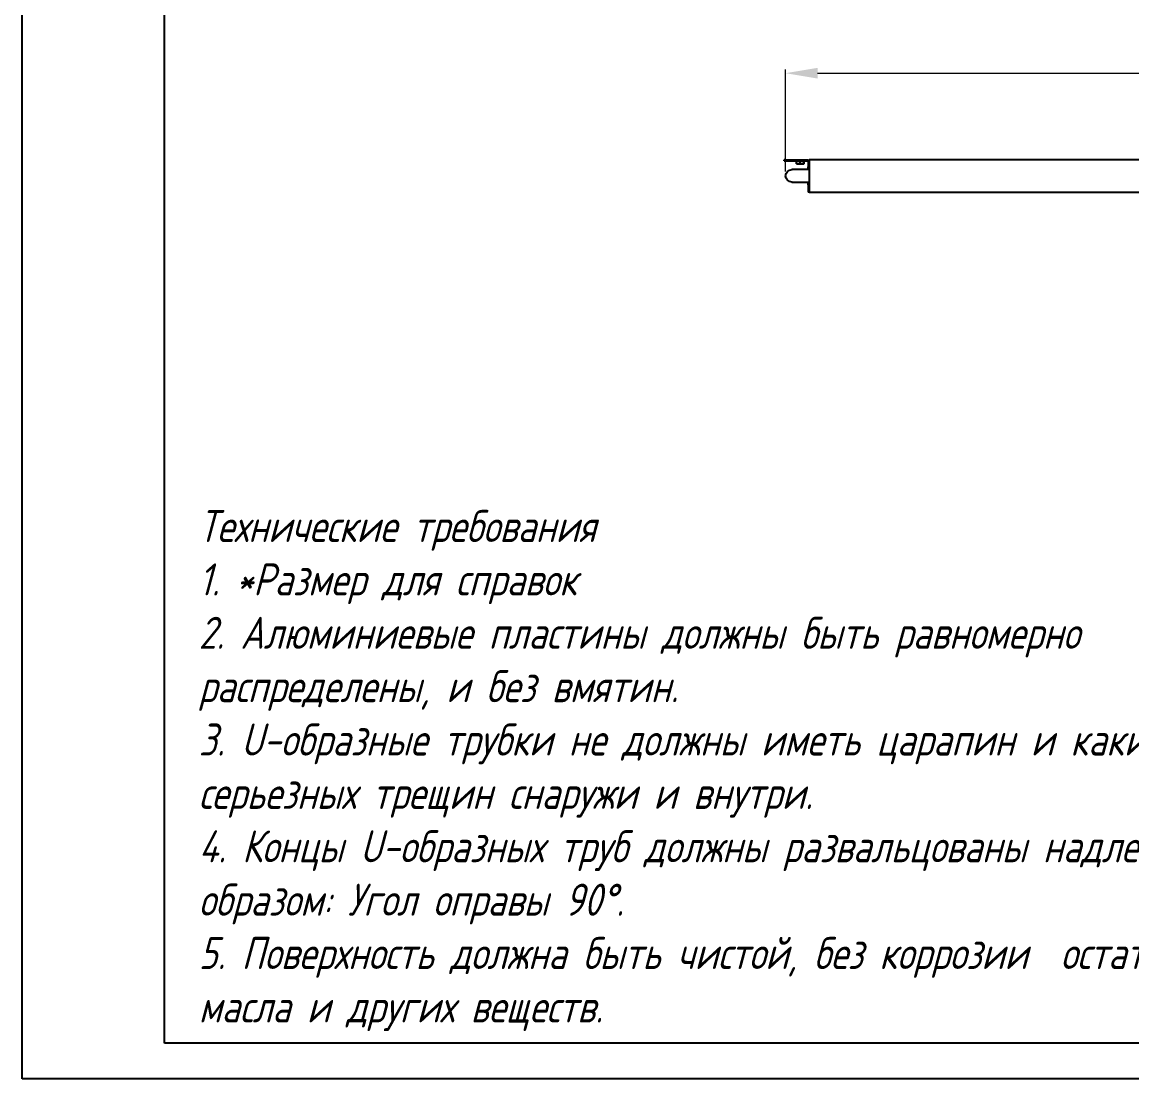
# Model space of a CAD drawing. Header units: millimetres. Extents: x 937859 to 970574, y 987894 to 996517.
# Drawn here: x 967834 to 968458, y 995329 to 995923 of the extents above; entities that cross this region are included whole.
import ezdxf

# ---------------------------------------------------------------- set-up
doc = ezdxf.new("R2010")
doc.units = ezdxf.units.MM
doc.header["$LTSCALE"] = 0.5
doc.layers.add('MD_Visible', color=7, linetype='Continuous', lineweight=25)
doc.layers.add('MD_Visible Narrow', color=7, linetype='Continuous', lineweight=25)
doc.styles.add('A2', font='GOST_A.TTF', dxfattribs={"width": 0.955, "oblique": 15, "height": 12})
doc.styles.get("Standard").update_dxf_attribs({"font": 'GOST_A.TTF', "oblique": 15})
doc.dimstyles.new('ISO-25', dxfattribs={"dimtxt": 12, "dimasz": 4.5, "dimexe": 0.5, "dimexo": 0.625, "dimtad": 1, "dimtxsty": 'A2', "dimcen": 2.5, "dimadec": 0, "dimazin": 0, "dimtfac": 1, "dimtmove": 0, "dimatfit": 3, "dimfxl": 1, "dimlwd": 9, "dimlwe": 9, "dimarcsym": 0})

# ---------------------------------------------------------------- blocks, each defined once
blk = doc.blocks.new('*D228')
at = {"color": 0, "lineweight": 9, "transparency": 16777216}
for p, q in [((968263.15, 995839.36), (968263.15, 995896.58)), ((968281.15, 995894.58), (969064.41, 995894.58)), ((969082.41, 995839.36), (969082.41, 995896.58))]:
    blk.add_line(p, q, dxfattribs=at)
at = {"color": 0, "transparency": 16777216}
for points in [[(968281.15, 995897.58), (968281.15, 995891.58), (968263.15, 995894.58)], [(969064.41, 995897.58), (969064.41, 995891.58), (969082.41, 995894.58)]]:
    blk.add_solid(points, dxfattribs=at)
at = {"layer": 'Defpoints', "color": 0, "transparency": 16777216}
for p in [(969082.41, 995894.58), (968263.15, 995836.86), (969082.41, 995836.86)]:
    blk.add_point(p, dxfattribs=at)
at = {"color": 0, "lineweight": 5, "transparency": 16777216, "insert": (968672.78, 995903.08), "char_height": 12, "attachment_point": 5, "style": 'A2'}
blk.add_mtext('819*', dxfattribs=at)

msp = doc.modelspace()

# ---------------------------------------------------------------- linework, layer by layer
at = {"lineweight": 25}
for p, q in [((967834.152, 995329.255), (967834.152, 996517.255)), ((967914.152, 995349.255), (967914.152, 996497.255)), ((969494.152, 995349.255), (967914.152, 995349.255)), ((969514.152, 995329.255), (967834.152, 995329.255))]:
    msp.add_line(p, q, dxfattribs=at)
at = {"layer": 'MD_Visible'}
for p, q in [((968262.351, 995845.362), (968262.351, 995845.962)), ((968263.351, 995845.962), (968262.351, 995845.962)), ((968262.351, 995845.362), (968263.351, 995845.362)), ((968263.351, 995845.962), (968275.551, 995845.962)), ((968263.351, 995845.362), (968275.551, 995845.362)), ((968269.201, 995843.662), (968269.201, 995845.162)), ((968269.243, 995843.662), (968269.201, 995843.662)), ((968269.243, 995843.662), (968269.243, 995845.162)), ((968269.251, 995843.662), (968269.243, 995843.662)), ((968269.251, 995843.662), (968269.251, 995845.162)), ((968269.251, 995843.662), (968271.351, 995843.662)), ((968271.351, 995843.662), (968273.451, 995843.662)), ((968273.451, 995843.662), (968273.451, 995845.162)), ((968273.459, 995843.662), (968273.451, 995843.662)), ((968273.459, 995843.662), (968273.459, 995845.162)), ((968273.501, 995843.662), (968273.459, 995843.662)), ((968273.501, 995843.662), (968273.501, 995845.162)), ((968275.751, 995845.162), (968275.751, 995842.062)), ((968275.751, 995842.062), (968275.751, 995841.862)), ((968276.351, 995841.862), (968275.751, 995841.862)), ((968275.751, 995840.362), (968275.751, 995841.862)), ((968947.351, 995845.962), (968276.351, 995845.962)), ((968276.351, 995845.962), (968276.351, 995827.762)), ((968276.351, 995845.162), (968276.351, 995842.062)), ((968276.351, 995840.362), (968266.651, 995840.362)), ((968266.651, 995833.362), (968276.351, 995833.362)), ((968275.751, 995831.862), (968275.751, 995833.362)), ((968275.751, 995831.862), (968276.351, 995831.862)), ((968275.751, 995831.862), (968275.751, 995831.662)), ((968275.751, 995831.662), (968275.751, 995828.762)), ((968276.351, 995831.662), (968276.351, 995828.762)), ((968275.751, 995828.762), (968275.751, 995827.762)), ((968276.351, 995827.762), (968275.751, 995827.762)), ((968276.351, 995827.762), (968947.351, 995827.762))]:
    msp.add_line(p, q, dxfattribs=at)
at = {"layer": 'MD_Visible', "extrusion": (0, 0, -1)}
for centre, radius, start, end in [((-968269.001, 995845.162), 0.2, 90, 180), ((-968269.043, 995845.162), 0.2, 90, 180), ((-968269.051, 995845.162), 0.2, 90, 180), ((-968275.551, 995845.162), 0.8, 90, 180), ((-968275.551, 995845.162), 0.2, 90, 180), ((-968266.651, 995836.862), 3.5, 0, 90), ((-968266.651, 995836.862), 3.5, 270, 0)]:
    msp.add_arc(centre, radius, start, end, dxfattribs=at)
at = {"layer": 'MD_Visible'}
for centre in [(968273.651, 995845.162), (968273.659, 995845.162), (968273.701, 995845.162)]:
    msp.add_arc(centre, 0.2, 90, 180, dxfattribs=at)
at = {"layer": 'MD_Visible Narrow'}
for p, q in [((968263.351, 995845.962), (968263.351, 995845.362)), ((968269.201, 995845.162), (968269.243, 995845.162)), ((968269.243, 995845.162), (968269.251, 995845.162)), ((968269.251, 995845.162), (968271.351, 995845.162)), ((968271.351, 995845.162), (968273.451, 995845.162)), ((968271.351, 995843.662), (968271.351, 995845.162)), ((968273.451, 995845.162), (968273.459, 995845.162)), ((968273.459, 995845.162), (968273.501, 995845.162)), ((968275.751, 995842.062), (968276.351, 995842.062)), ((968276.351, 995831.662), (968275.751, 995831.662)), ((968275.751, 995828.762), (968276.351, 995828.762))]:
    msp.add_line(p, q, dxfattribs=at)

# ---------------------------------------------------------------- texts
at = {"lineweight": 25, "insert": (967933.334, 995649.003), "char_height": 18, "attachment_point": 1}
msp.add_mtext_dynamic_manual_height_columns('\\A1;{\\fGOST type A|b1|i0|c204|p34;Технические требования}\\P1. *Размер для справок\\P2. Алюминиевые пластины должны быть равномерно распределены, и без вмятин.\\P3. U-образные трубки не должны иметь царапин и каких либо серьезных трещин снаружи и внутри.\\P4. Концы U-образных труб должны развальцованы надлежащим образом: Угол оправы 90%%D.\\P5. Поверхность должна быть чистой, без коррозии  остатков масла и других веществ.', width=598.57844, gutter_width=14.503, heights=[441.928], dxfattribs=at)

# ---------------------------------------------------------------- dimensions: what is measured, and where the dimension line sits
at = {"lineweight": 5}
dim = msp.add_linear_dim(base=(969082.411, 995894.578), p1=(968263.151, 995836.862), p2=(969082.411, 995836.862), text='819*', dimstyle='ISO-25', override={"dimscale": 4, "dimtxt": 5, "dimlfac": 1}, dxfattribs=at)
dim.commit()
dim.dimension.update_dxf_attribs({"geometry": '*D228', "text_midpoint": (968672.781, 995903.082)})

doc.saveas('drawing.dxf')
